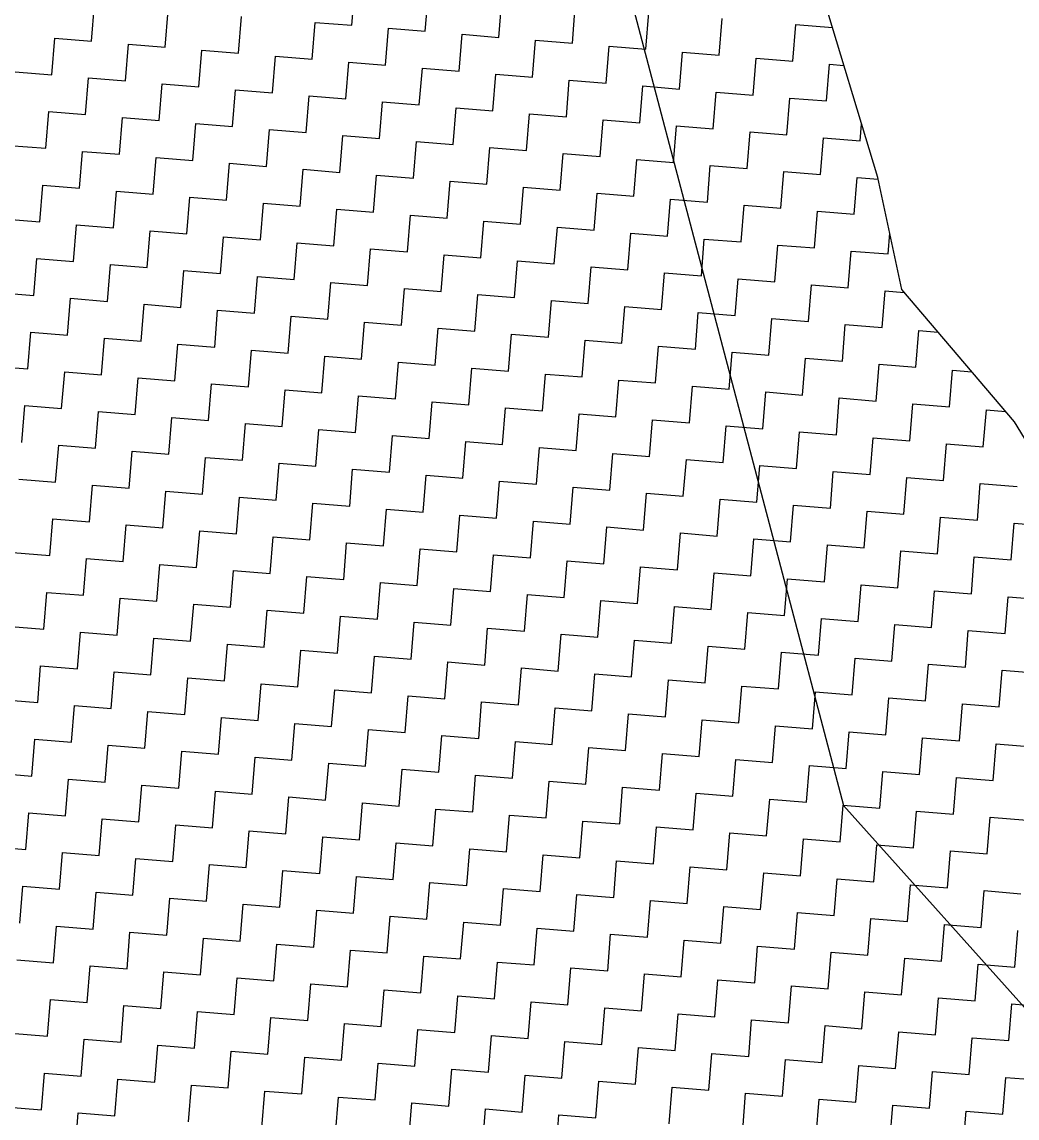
# Model space of a CAD drawing. Header units: metres. Extents: x 286589 to 288713, y 2001360 to 2004418.
# Drawn here: x 288316.3 to 288457.6, y 2003262.2 to 2003417.9 of the extents above; entities that cross this region are included whole.
import ezdxf

# ---------------------------------------------------------------- set-up
doc = ezdxf.new("R2010")
doc.units = ezdxf.units.M
doc.header["$MEASUREMENT"] = 0
doc.layers.add('POLY_HATCH', color=12, linetype='Continuous')
doc.layers.add('POLY_PARCEL', color=6, linetype='Continuous')

msp = doc.modelspace()

# ---------------------------------------------------------------- linework, layer by layer
at = {"layer": 'POLY_HATCH', "linetype": 'Continuous'}
for p, q in [((288363.18, 2003417.4), (288363.6, 2003422.61)), ((288373.61, 2003416.55), (288374.04, 2003421.76)), ((288384.05, 2003415.69), (288384.48, 2003420.91)), ((288326.23, 2003415.16), (288326.65, 2003420.37)), ((288336.66, 2003414.3), (288337.09, 2003419.52)), ((288394.49, 2003414.84), (288394.91, 2003420.06)), ((288404.92, 2003413.99), (288405.35, 2003419.21)), ((288347.1, 2003413.45), (288347.52, 2003418.67)), ((288357.53, 2003412.6), (288357.96, 2003417.82)), ((288357.96, 2003417.82), (288363.18, 2003417.4)), ((288415.36, 2003413.14), (288415.78, 2003418.36)), ((288425.79, 2003412.29), (288426.22, 2003417.51)), ((288426.22, 2003417.51), (288431.42, 2003417.09)), ((288367.97, 2003411.75), (288368.4, 2003416.97)), ((288368.4, 2003416.97), (288373.61, 2003416.55)), ((288378.41, 2003410.9), (288378.83, 2003416.12)), ((288378.83, 2003416.12), (288384.05, 2003415.69)), ((288320.58, 2003410.36), (288321.01, 2003415.58)), ((288321.01, 2003415.58), (288326.23, 2003415.16)), ((288331.02, 2003409.51), (288331.44, 2003414.73)), ((288331.44, 2003414.73), (288336.66, 2003414.3)), ((288388.84, 2003410.05), (288389.27, 2003415.27)), ((288389.27, 2003415.27), (288394.49, 2003414.84)), ((288399.28, 2003409.2), (288399.7, 2003414.42)), ((288399.7, 2003414.42), (288404.92, 2003413.99)), ((288341.45, 2003408.66), (288341.88, 2003413.88)), ((288341.88, 2003413.88), (288347.1, 2003413.45)), ((288351.89, 2003407.81), (288352.32, 2003413.03)), ((288352.32, 2003413.03), (288357.53, 2003412.6)), ((288409.71, 2003408.35), (288410.14, 2003413.57)), ((288410.14, 2003413.57), (288415.36, 2003413.14)), ((288362.33, 2003406.96), (288362.75, 2003412.18)), ((288362.75, 2003412.18), (288367.97, 2003411.75)), ((288372.76, 2003406.11), (288373.19, 2003411.33)), ((288373.19, 2003411.33), (288378.41, 2003410.9)), ((288420.15, 2003407.5), (288420.58, 2003412.72)), ((288420.58, 2003412.72), (288425.79, 2003412.29)), ((288430.59, 2003406.65), (288431.01, 2003411.87)), ((288431.01, 2003411.87), (288433.05, 2003411.7)), ((288315.36, 2003410.79), (288320.58, 2003410.36)), ((288325.37, 2003404.72), (288325.8, 2003409.94)), ((288325.8, 2003409.94), (288331.02, 2003409.51)), ((288383.2, 2003405.26), (288383.62, 2003410.48)), ((288383.62, 2003410.48), (288388.84, 2003410.05)), ((288335.81, 2003403.87), (288336.24, 2003409.09)), ((288336.24, 2003409.09), (288341.45, 2003408.66)), ((288346.25, 2003403.02), (288346.67, 2003408.24)), ((288346.67, 2003408.24), (288351.89, 2003407.81)), ((288393.64, 2003404.41), (288394.06, 2003409.63)), ((288394.06, 2003409.63), (288399.28, 2003409.2)), ((288404.07, 2003403.56), (288404.5, 2003408.78)), ((288404.5, 2003408.78), (288409.71, 2003408.35)), ((288356.68, 2003402.17), (288357.11, 2003407.39)), ((288357.11, 2003407.39), (288362.33, 2003406.96)), ((288414.51, 2003402.71), (288414.93, 2003407.92)), ((288414.93, 2003407.92), (288420.15, 2003407.5)), ((288424.94, 2003401.86), (288425.37, 2003407.07)), ((288425.37, 2003407.07), (288430.59, 2003406.65)), ((288319.73, 2003399.93), (288320.16, 2003405.14)), ((288320.16, 2003405.14), (288325.37, 2003404.72)), ((288367.12, 2003401.32), (288367.54, 2003406.53)), ((288367.54, 2003406.53), (288372.76, 2003406.11)), ((288377.56, 2003400.47), (288377.98, 2003405.68)), ((288377.98, 2003405.68), (288383.2, 2003405.26)), ((288330.17, 2003399.08), (288330.59, 2003404.29)), ((288330.59, 2003404.29), (288335.81, 2003403.87)), ((288340.6, 2003398.22), (288341.03, 2003403.44)), ((288341.03, 2003403.44), (288346.25, 2003403.02)), ((288387.99, 2003399.62), (288388.42, 2003404.83)), ((288388.42, 2003404.83), (288393.64, 2003404.41)), ((288398.43, 2003398.76), (288398.85, 2003403.98)), ((288398.85, 2003403.98), (288404.07, 2003403.56)), ((288351.04, 2003397.37), (288351.47, 2003402.59)), ((288351.47, 2003402.59), (288356.68, 2003402.17)), ((288408.86, 2003397.91), (288409.29, 2003403.13)), ((288409.29, 2003403.13), (288414.51, 2003402.71)), ((288419.3, 2003397.06), (288419.73, 2003402.28)), ((288419.73, 2003402.28), (288424.94, 2003401.86)), ((288435.38, 2003401.01), (288435.57, 2003403.34)), ((288314.51, 2003400.35), (288319.73, 2003399.93)), ((288361.48, 2003396.52), (288361.9, 2003401.74)), ((288361.9, 2003401.74), (288367.12, 2003401.32)), ((288371.91, 2003395.67), (288372.34, 2003400.89)), ((288372.34, 2003400.89), (288377.56, 2003400.47)), ((288429.74, 2003396.21), (288430.16, 2003401.43)), ((288430.16, 2003401.43), (288435.38, 2003401.01)), ((288324.52, 2003394.28), (288324.95, 2003399.5)), ((288324.95, 2003399.5), (288330.17, 2003399.08)), ((288382.35, 2003394.82), (288382.77, 2003400.04)), ((288382.77, 2003400.04), (288387.99, 2003399.62)), ((288392.78, 2003393.97), (288393.21, 2003399.19)), ((288393.21, 2003399.19), (288398.43, 2003398.76)), ((288334.96, 2003393.43), (288335.39, 2003398.65)), ((288335.39, 2003398.65), (288340.6, 2003398.22)), ((288345.4, 2003392.58), (288345.82, 2003397.8)), ((288345.82, 2003397.8), (288351.04, 2003397.37)), ((288403.22, 2003393.12), (288403.65, 2003398.34)), ((288403.65, 2003398.34), (288408.86, 2003397.91)), ((288413.66, 2003392.27), (288414.08, 2003397.49)), ((288414.08, 2003397.49), (288419.3, 2003397.06)), ((288355.83, 2003391.73), (288356.26, 2003396.95)), ((288356.26, 2003396.95), (288361.48, 2003396.52)), ((288366.27, 2003390.88), (288366.69, 2003396.1)), ((288366.69, 2003396.1), (288371.91, 2003395.67)), ((288424.09, 2003391.42), (288424.52, 2003396.64)), ((288424.52, 2003396.64), (288429.74, 2003396.21)), ((288434.53, 2003390.57), (288434.95, 2003395.79)), ((288434.95, 2003395.79), (288437.9, 2003395.55)), ((288318.88, 2003389.49), (288319.31, 2003394.71)), ((288319.31, 2003394.71), (288324.52, 2003394.28)), ((288376.71, 2003390.03), (288377.13, 2003395.25)), ((288377.13, 2003395.25), (288382.35, 2003394.82)), ((288387.14, 2003389.18), (288387.57, 2003394.4)), ((288387.57, 2003394.4), (288392.78, 2003393.97)), ((288329.32, 2003388.64), (288329.74, 2003393.86)), ((288329.74, 2003393.86), (288334.96, 2003393.43)), ((288339.75, 2003387.79), (288340.18, 2003393.01)), ((288340.18, 2003393.01), (288345.4, 2003392.58)), ((288397.58, 2003388.33), (288398, 2003393.55)), ((288398, 2003393.55), (288403.22, 2003393.12)), ((288408.01, 2003387.48), (288408.44, 2003392.7)), ((288408.44, 2003392.7), (288413.66, 2003392.27)), ((288350.19, 2003386.94), (288350.61, 2003392.16)), ((288350.61, 2003392.16), (288355.83, 2003391.73)), ((288360.63, 2003386.09), (288361.05, 2003391.31)), ((288361.05, 2003391.31), (288366.27, 2003390.88)), ((288418.45, 2003386.63), (288418.88, 2003391.84)), ((288418.88, 2003391.84), (288424.09, 2003391.42)), ((288428.89, 2003385.78), (288429.31, 2003390.99)), ((288429.31, 2003390.99), (288434.53, 2003390.57)), ((288313.66, 2003389.92), (288318.88, 2003389.49)), ((288371.06, 2003385.24), (288371.49, 2003390.45)), ((288371.49, 2003390.45), (288376.71, 2003390.03)), ((288381.5, 2003384.39), (288381.92, 2003389.6)), ((288381.92, 2003389.6), (288387.14, 2003389.18)), ((288323.67, 2003383.85), (288324.1, 2003389.06)), ((288324.1, 2003389.06), (288329.32, 2003388.64)), ((288334.11, 2003383), (288334.53, 2003388.21)), ((288334.53, 2003388.21), (288339.75, 2003387.79)), ((288391.93, 2003383.54), (288392.36, 2003388.75)), ((288392.36, 2003388.75), (288397.58, 2003388.33)), ((288402.37, 2003382.68), (288402.8, 2003387.9)), ((288402.8, 2003387.9), (288408.01, 2003387.48)), ((288439.32, 2003384.93), (288439.56, 2003387.88)), ((288344.55, 2003382.15), (288344.97, 2003387.36)), ((288344.97, 2003387.36), (288350.19, 2003386.94)), ((288354.98, 2003381.29), (288355.41, 2003386.51)), ((288355.41, 2003386.51), (288360.63, 2003386.09)), ((288412.81, 2003381.83), (288413.23, 2003387.05)), ((288413.23, 2003387.05), (288418.45, 2003386.63)), ((288365.42, 2003380.44), (288365.84, 2003385.66)), ((288365.84, 2003385.66), (288371.06, 2003385.24)), ((288375.85, 2003379.59), (288376.28, 2003384.81)), ((288376.28, 2003384.81), (288381.5, 2003384.39)), ((288423.24, 2003380.98), (288423.67, 2003386.2)), ((288423.67, 2003386.2), (288428.89, 2003385.78)), ((288433.68, 2003380.13), (288434.1, 2003385.35)), ((288434.1, 2003385.35), (288439.32, 2003384.93)), ((288318.03, 2003379.05), (288318.46, 2003384.27)), ((288318.46, 2003384.27), (288323.67, 2003383.85)), ((288328.47, 2003378.2), (288328.89, 2003383.42)), ((288328.89, 2003383.42), (288334.11, 2003383)), ((288386.29, 2003378.74), (288386.72, 2003383.96)), ((288386.72, 2003383.96), (288391.93, 2003383.54)), ((288338.9, 2003377.35), (288339.33, 2003382.57)), ((288339.33, 2003382.57), (288344.55, 2003382.15)), ((288349.34, 2003376.5), (288349.76, 2003381.72)), ((288349.76, 2003381.72), (288354.98, 2003381.29)), ((288396.73, 2003377.89), (288397.15, 2003383.11)), ((288397.15, 2003383.11), (288402.37, 2003382.68)), ((288407.16, 2003377.04), (288407.59, 2003382.26)), ((288407.59, 2003382.26), (288412.81, 2003381.83)), ((288359.77, 2003375.65), (288360.2, 2003380.87)), ((288360.2, 2003380.87), (288365.42, 2003380.44)), ((288417.6, 2003376.19), (288418.02, 2003381.41)), ((288418.02, 2003381.41), (288423.24, 2003380.98)), ((288428.04, 2003375.34), (288428.46, 2003380.56)), ((288428.46, 2003380.56), (288433.68, 2003380.13)), ((288312.81, 2003379.48), (288318.03, 2003379.05)), ((288322.82, 2003373.41), (288323.25, 2003378.63)), ((288323.25, 2003378.63), (288328.47, 2003378.2)), ((288370.21, 2003374.8), (288370.64, 2003380.02)), ((288370.64, 2003380.02), (288375.85, 2003379.59)), ((288380.65, 2003373.95), (288381.07, 2003379.17)), ((288381.07, 2003379.17), (288386.29, 2003378.74)), ((288438.47, 2003374.49), (288438.9, 2003379.71)), ((288438.9, 2003379.71), (288441.63, 2003379.48)), ((288333.26, 2003372.56), (288333.68, 2003377.78)), ((288333.68, 2003377.78), (288338.9, 2003377.35)), ((288391.08, 2003373.1), (288391.51, 2003378.32)), ((288391.51, 2003378.32), (288396.73, 2003377.89)), ((288401.52, 2003372.25), (288401.94, 2003377.47)), ((288401.94, 2003377.47), (288407.16, 2003377.04)), ((288343.7, 2003371.71), (288344.12, 2003376.93)), ((288344.12, 2003376.93), (288349.34, 2003376.5)), ((288354.13, 2003370.86), (288354.56, 2003376.08)), ((288354.56, 2003376.08), (288359.77, 2003375.65)), ((288411.96, 2003371.4), (288412.38, 2003376.62)), ((288412.38, 2003376.62), (288417.6, 2003376.19)), ((288422.39, 2003370.55), (288422.82, 2003375.77)), ((288422.82, 2003375.77), (288428.04, 2003375.34)), ((288364.57, 2003370.01), (288364.99, 2003375.23)), ((288364.99, 2003375.23), (288370.21, 2003374.8)), ((288375, 2003369.16), (288375.43, 2003374.38)), ((288375.43, 2003374.38), (288380.65, 2003373.95)), ((288432.83, 2003369.7), (288433.25, 2003374.91)), ((288433.25, 2003374.91), (288438.47, 2003374.49)), ((288443.26, 2003368.85), (288443.69, 2003374.06)), ((288443.69, 2003374.06), (288446.43, 2003373.84)), ((288317.18, 2003368.62), (288317.6, 2003373.84)), ((288317.6, 2003373.84), (288322.82, 2003373.41)), ((288327.62, 2003367.77), (288328.04, 2003372.99)), ((288328.04, 2003372.99), (288333.26, 2003372.56)), ((288385.44, 2003368.31), (288385.87, 2003373.52)), ((288385.87, 2003373.52), (288391.08, 2003373.1)), ((288395.88, 2003367.46), (288396.3, 2003372.67)), ((288396.3, 2003372.67), (288401.52, 2003372.25)), ((288338.05, 2003366.92), (288338.48, 2003372.13)), ((288338.48, 2003372.13), (288343.7, 2003371.71)), ((288348.49, 2003366.07), (288348.91, 2003371.28)), ((288348.91, 2003371.28), (288354.13, 2003370.86)), ((288406.31, 2003366.61), (288406.74, 2003371.82)), ((288406.74, 2003371.82), (288411.96, 2003371.4)), ((288416.75, 2003365.75), (288417.17, 2003370.97)), ((288417.17, 2003370.97), (288422.39, 2003370.55)), ((288358.92, 2003365.22), (288359.35, 2003370.43)), ((288359.35, 2003370.43), (288364.57, 2003370.01)), ((288369.36, 2003364.36), (288369.79, 2003369.58)), ((288369.79, 2003369.58), (288375, 2003369.16)), ((288427.18, 2003364.9), (288427.61, 2003370.12)), ((288427.61, 2003370.12), (288432.83, 2003369.7)), ((288437.62, 2003364.05), (288438.05, 2003369.27)), ((288438.05, 2003369.27), (288443.26, 2003368.85)), ((288311.96, 2003369.04), (288317.18, 2003368.62)), ((288321.97, 2003362.97), (288322.4, 2003368.19)), ((288322.4, 2003368.19), (288327.62, 2003367.77)), ((288379.8, 2003363.51), (288380.22, 2003368.73)), ((288380.22, 2003368.73), (288385.44, 2003368.31)), ((288390.23, 2003362.66), (288390.66, 2003367.88)), ((288390.66, 2003367.88), (288395.88, 2003367.46)), ((288448.06, 2003363.2), (288448.48, 2003368.42)), ((288448.48, 2003368.42), (288451.23, 2003368.2)), ((288332.41, 2003362.12), (288332.83, 2003367.34)), ((288332.83, 2003367.34), (288338.05, 2003366.92)), ((288342.84, 2003361.27), (288343.27, 2003366.49)), ((288343.27, 2003366.49), (288348.49, 2003366.07)), ((288400.67, 2003361.81), (288401.09, 2003367.03)), ((288401.09, 2003367.03), (288406.31, 2003366.61)), ((288411.11, 2003360.96), (288411.53, 2003366.18)), ((288411.53, 2003366.18), (288416.75, 2003365.75)), ((288353.28, 2003360.42), (288353.71, 2003365.64)), ((288353.71, 2003365.64), (288358.92, 2003365.22)), ((288363.72, 2003359.57), (288364.14, 2003364.79)), ((288364.14, 2003364.79), (288369.36, 2003364.36)), ((288421.54, 2003360.11), (288421.97, 2003365.33)), ((288421.97, 2003365.33), (288427.18, 2003364.9)), ((288316.33, 2003358.18), (288316.75, 2003363.4)), ((288316.75, 2003363.4), (288321.97, 2003362.97)), ((288374.15, 2003358.72), (288374.58, 2003363.94)), ((288374.58, 2003363.94), (288379.8, 2003363.51)), ((288384.59, 2003357.87), (288385.01, 2003363.09)), ((288385.01, 2003363.09), (288390.23, 2003362.66)), ((288431.98, 2003359.26), (288432.4, 2003364.48)), ((288432.4, 2003364.48), (288437.62, 2003364.05)), ((288442.41, 2003358.41), (288442.84, 2003363.63)), ((288442.84, 2003363.63), (288448.06, 2003363.2)), ((288326.76, 2003357.33), (288327.19, 2003362.55)), ((288327.19, 2003362.55), (288332.41, 2003362.12)), ((288337.2, 2003356.48), (288337.63, 2003361.7)), ((288337.63, 2003361.7), (288342.84, 2003361.27)), ((288395.03, 2003357.02), (288395.45, 2003362.24)), ((288395.45, 2003362.24), (288400.67, 2003361.81)), ((288452.85, 2003357.56), (288453.28, 2003362.78)), ((288453.28, 2003362.78), (288456.02, 2003362.55)), ((288347.64, 2003355.63), (288348.06, 2003360.85)), ((288348.06, 2003360.85), (288353.28, 2003360.42)), ((288358.07, 2003354.78), (288358.5, 2003360)), ((288358.5, 2003360), (288363.72, 2003359.57)), ((288405.46, 2003356.17), (288405.89, 2003361.39)), ((288405.89, 2003361.39), (288411.11, 2003360.96)), ((288415.9, 2003355.32), (288416.32, 2003360.54)), ((288416.32, 2003360.54), (288421.54, 2003360.11)), ((288368.51, 2003353.93), (288368.93, 2003359.15)), ((288368.93, 2003359.15), (288374.15, 2003358.72)), ((288426.33, 2003354.47), (288426.76, 2003359.69)), ((288426.76, 2003359.69), (288431.98, 2003359.26)), ((288436.77, 2003353.62), (288437.2, 2003358.84)), ((288437.2, 2003358.84), (288442.41, 2003358.41)), ((288321.12, 2003352.54), (288321.55, 2003357.76)), ((288321.55, 2003357.76), (288326.76, 2003357.33)), ((288331.56, 2003351.69), (288331.98, 2003356.91)), ((288331.98, 2003356.91), (288337.2, 2003356.48)), ((288378.95, 2003353.08), (288379.37, 2003358.3)), ((288379.37, 2003358.3), (288384.59, 2003357.87)), ((288389.38, 2003352.23), (288389.81, 2003357.44)), ((288389.81, 2003357.44), (288395.03, 2003357.02)), ((288447.21, 2003352.77), (288447.63, 2003357.98)), ((288447.63, 2003357.98), (288452.85, 2003357.56)), ((288341.99, 2003350.84), (288342.42, 2003356.05)), ((288342.42, 2003356.05), (288347.64, 2003355.63)), ((288352.43, 2003349.99), (288352.86, 2003355.2)), ((288352.86, 2003355.2), (288358.07, 2003354.78)), ((288399.82, 2003351.38), (288400.24, 2003356.59)), ((288400.24, 2003356.59), (288405.46, 2003356.17)), ((288410.25, 2003350.53), (288410.68, 2003355.74)), ((288410.68, 2003355.74), (288415.9, 2003355.32)), ((288362.87, 2003349.14), (288363.29, 2003354.35)), ((288363.29, 2003354.35), (288368.51, 2003353.93)), ((288420.69, 2003349.67), (288421.12, 2003354.89)), ((288421.12, 2003354.89), (288426.33, 2003354.47)), ((288431.13, 2003348.82), (288431.55, 2003354.04)), ((288431.55, 2003354.04), (288436.77, 2003353.62)), ((288315.9, 2003352.96), (288321.12, 2003352.54)), ((288325.91, 2003346.89), (288326.34, 2003352.11)), ((288326.34, 2003352.11), (288331.56, 2003351.69)), ((288373.3, 2003348.28), (288373.73, 2003353.5)), ((288373.73, 2003353.5), (288378.95, 2003353.08)), ((288383.74, 2003347.43), (288384.16, 2003352.65)), ((288384.16, 2003352.65), (288389.38, 2003352.23)), ((288441.56, 2003347.97), (288441.99, 2003353.19)), ((288441.99, 2003353.19), (288447.21, 2003352.77)), ((288452, 2003347.12), (288452.42, 2003352.34)), ((288452.42, 2003352.34), (288457.64, 2003351.92)), ((288336.35, 2003346.04), (288336.78, 2003351.26)), ((288336.78, 2003351.26), (288341.99, 2003350.84)), ((288394.17, 2003346.58), (288394.6, 2003351.8)), ((288394.6, 2003351.8), (288399.82, 2003351.38)), ((288404.61, 2003345.73), (288405.04, 2003350.95)), ((288405.04, 2003350.95), (288410.25, 2003350.53)), ((288346.79, 2003345.19), (288347.21, 2003350.41)), ((288347.21, 2003350.41), (288352.43, 2003349.99)), ((288357.22, 2003344.34), (288357.65, 2003349.56)), ((288357.65, 2003349.56), (288362.87, 2003349.14)), ((288415.05, 2003344.88), (288415.47, 2003350.1)), ((288415.47, 2003350.1), (288420.69, 2003349.67)), ((288425.48, 2003344.03), (288425.91, 2003349.25)), ((288425.91, 2003349.25), (288431.13, 2003348.82)), ((288367.66, 2003343.49), (288368.08, 2003348.71)), ((288368.08, 2003348.71), (288373.3, 2003348.28)), ((288378.1, 2003342.64), (288378.52, 2003347.86)), ((288378.52, 2003347.86), (288383.74, 2003347.43)), ((288435.92, 2003343.18), (288436.34, 2003348.4)), ((288436.34, 2003348.4), (288441.56, 2003347.97)), ((288446.36, 2003342.33), (288446.78, 2003347.55)), ((288446.78, 2003347.55), (288452, 2003347.12)), ((288320.27, 2003342.1), (288320.7, 2003347.32)), ((288320.7, 2003347.32), (288325.91, 2003346.89)), ((288330.71, 2003341.25), (288331.13, 2003346.47)), ((288331.13, 2003346.47), (288336.35, 2003346.04)), ((288388.53, 2003341.79), (288388.96, 2003347.01)), ((288388.96, 2003347.01), (288394.17, 2003346.58)), ((288398.97, 2003340.94), (288399.39, 2003346.16)), ((288399.39, 2003346.16), (288404.61, 2003345.73)), ((288456.79, 2003341.48), (288457.22, 2003346.7)), ((288457.22, 2003346.7), (288462.44, 2003346.27)), ((288341.14, 2003340.4), (288341.57, 2003345.62)), ((288341.57, 2003345.62), (288346.79, 2003345.19)), ((288351.58, 2003339.55), (288352, 2003344.77)), ((288352, 2003344.77), (288357.22, 2003344.34)), ((288409.4, 2003340.09), (288409.83, 2003345.31)), ((288409.83, 2003345.31), (288415.05, 2003344.88)), ((288419.84, 2003339.24), (288420.27, 2003344.46)), ((288420.27, 2003344.46), (288425.48, 2003344.03)), ((288362.02, 2003338.7), (288362.44, 2003343.92)), ((288362.44, 2003343.92), (288367.66, 2003343.49)), ((288372.45, 2003337.85), (288372.88, 2003343.07)), ((288372.88, 2003343.07), (288378.1, 2003342.64)), ((288430.28, 2003338.39), (288430.7, 2003343.61)), ((288430.7, 2003343.61), (288435.92, 2003343.18)), ((288440.71, 2003337.54), (288441.14, 2003342.76)), ((288441.14, 2003342.76), (288446.36, 2003342.33)), ((288315.05, 2003342.53), (288320.27, 2003342.1)), ((288325.06, 2003336.46), (288325.49, 2003341.68)), ((288325.49, 2003341.68), (288330.71, 2003341.25)), ((288382.89, 2003337), (288383.31, 2003342.22)), ((288383.31, 2003342.22), (288388.53, 2003341.79)), ((288393.32, 2003336.15), (288393.75, 2003341.37)), ((288393.75, 2003341.37), (288398.97, 2003340.94)), ((288451.15, 2003336.69), (288451.57, 2003341.9)), ((288451.57, 2003341.9), (288456.79, 2003341.48)), ((288335.5, 2003335.61), (288335.93, 2003340.83)), ((288335.93, 2003340.83), (288341.14, 2003340.4)), ((288345.94, 2003334.76), (288346.36, 2003339.98)), ((288346.36, 2003339.98), (288351.58, 2003339.55)), ((288403.76, 2003335.3), (288404.19, 2003340.51)), ((288404.19, 2003340.51), (288409.4, 2003340.09)), ((288414.2, 2003334.45), (288414.62, 2003339.66)), ((288414.62, 2003339.66), (288419.84, 2003339.24)), ((288356.37, 2003333.91), (288356.8, 2003339.12)), ((288356.8, 2003339.12), (288362.02, 2003338.7)), ((288366.81, 2003333.06), (288367.23, 2003338.27)), ((288367.23, 2003338.27), (288372.45, 2003337.85)), ((288424.63, 2003333.6), (288425.06, 2003338.81)), ((288425.06, 2003338.81), (288430.28, 2003338.39)), ((288319.42, 2003331.67), (288319.85, 2003336.88)), ((288319.85, 2003336.88), (288325.06, 2003336.46)), ((288377.24, 2003332.21), (288377.67, 2003337.42)), ((288377.67, 2003337.42), (288382.89, 2003337)), ((288387.68, 2003331.35), (288388.11, 2003336.57)), ((288388.11, 2003336.57), (288393.32, 2003336.15)), ((288435.07, 2003332.74), (288435.49, 2003337.96)), ((288435.49, 2003337.96), (288440.71, 2003337.54)), ((288445.5, 2003331.89), (288445.93, 2003337.11)), ((288445.93, 2003337.11), (288451.15, 2003336.69)), ((288329.86, 2003330.82), (288330.28, 2003336.03)), ((288330.28, 2003336.03), (288335.5, 2003335.61)), ((288340.29, 2003329.96), (288340.72, 2003335.18)), ((288340.72, 2003335.18), (288345.94, 2003334.76)), ((288398.12, 2003330.5), (288398.54, 2003335.72)), ((288398.54, 2003335.72), (288403.76, 2003335.3)), ((288455.94, 2003331.04), (288456.37, 2003336.26)), ((288456.37, 2003336.26), (288461.58, 2003335.84)), ((288350.73, 2003329.11), (288351.15, 2003334.33)), ((288351.15, 2003334.33), (288356.37, 2003333.91)), ((288361.16, 2003328.26), (288361.59, 2003333.48)), ((288361.59, 2003333.48), (288366.81, 2003333.06)), ((288408.55, 2003329.65), (288408.98, 2003334.87)), ((288408.98, 2003334.87), (288414.2, 2003334.45)), ((288418.99, 2003328.8), (288419.41, 2003334.02)), ((288419.41, 2003334.02), (288424.63, 2003333.6)), ((288314.2, 2003332.09), (288319.42, 2003331.67)), ((288371.6, 2003327.41), (288372.03, 2003332.63)), ((288372.03, 2003332.63), (288377.24, 2003332.21)), ((288429.43, 2003327.95), (288429.85, 2003333.17)), ((288429.85, 2003333.17), (288435.07, 2003332.74)), ((288439.86, 2003327.1), (288440.29, 2003332.32)), ((288440.29, 2003332.32), (288445.5, 2003331.89)), ((288324.21, 2003326.02), (288324.64, 2003331.24)), ((288324.64, 2003331.24), (288329.86, 2003330.82)), ((288334.65, 2003325.17), (288335.07, 2003330.39)), ((288335.07, 2003330.39), (288340.29, 2003329.96)), ((288382.04, 2003326.56), (288382.46, 2003331.78)), ((288382.46, 2003331.78), (288387.68, 2003331.35)), ((288392.47, 2003325.71), (288392.9, 2003330.93)), ((288392.9, 2003330.93), (288398.12, 2003330.5)), ((288450.3, 2003326.25), (288450.72, 2003331.47)), ((288450.72, 2003331.47), (288455.94, 2003331.04)), ((288345.09, 2003324.32), (288345.51, 2003329.54)), ((288345.51, 2003329.54), (288350.73, 2003329.11)), ((288402.91, 2003324.86), (288403.33, 2003330.08)), ((288403.33, 2003330.08), (288408.55, 2003329.65)), ((288413.35, 2003324.01), (288413.77, 2003329.23)), ((288413.77, 2003329.23), (288418.99, 2003328.8)), ((288355.52, 2003323.47), (288355.95, 2003328.69)), ((288355.95, 2003328.69), (288361.16, 2003328.26)), ((288365.96, 2003322.62), (288366.38, 2003327.84)), ((288366.38, 2003327.84), (288371.6, 2003327.41)), ((288423.78, 2003323.16), (288424.21, 2003328.38)), ((288424.21, 2003328.38), (288429.43, 2003327.95)), ((288434.22, 2003322.31), (288434.64, 2003327.53)), ((288434.64, 2003327.53), (288439.86, 2003327.1)), ((288318.57, 2003321.23), (288318.99, 2003326.45)), ((288318.99, 2003326.45), (288324.21, 2003326.02)), ((288376.39, 2003321.77), (288376.82, 2003326.99)), ((288376.82, 2003326.99), (288382.04, 2003326.56)), ((288386.83, 2003320.92), (288387.26, 2003326.14)), ((288387.26, 2003326.14), (288392.47, 2003325.71)), ((288444.65, 2003321.46), (288445.08, 2003326.68)), ((288445.08, 2003326.68), (288450.3, 2003326.25)), ((288455.09, 2003320.61), (288455.52, 2003325.83)), ((288455.52, 2003325.83), (288460.73, 2003325.4)), ((288329.01, 2003320.38), (288329.43, 2003325.6)), ((288329.43, 2003325.6), (288334.65, 2003325.17)), ((288339.44, 2003319.53), (288339.87, 2003324.75)), ((288339.87, 2003324.75), (288345.09, 2003324.32)), ((288397.27, 2003320.07), (288397.69, 2003325.29)), ((288397.69, 2003325.29), (288402.91, 2003324.86)), ((288407.7, 2003319.22), (288408.13, 2003324.44)), ((288408.13, 2003324.44), (288413.35, 2003324.01)), ((288349.88, 2003318.68), (288350.3, 2003323.9)), ((288350.3, 2003323.9), (288355.52, 2003323.47)), ((288360.31, 2003317.83), (288360.74, 2003323.05)), ((288360.74, 2003323.05), (288365.96, 2003322.62)), ((288418.14, 2003318.37), (288418.56, 2003323.58)), ((288418.56, 2003323.58), (288423.78, 2003323.16)), ((288428.57, 2003317.52), (288429, 2003322.73)), ((288429, 2003322.73), (288434.22, 2003322.31)), ((288313.35, 2003321.65), (288318.57, 2003321.23)), ((288370.75, 2003316.98), (288371.18, 2003322.19)), ((288371.18, 2003322.19), (288376.39, 2003321.77)), ((288381.19, 2003316.13), (288381.61, 2003321.34)), ((288381.61, 2003321.34), (288386.83, 2003320.92)), ((288439.01, 2003316.66), (288439.44, 2003321.88)), ((288439.44, 2003321.88), (288444.65, 2003321.46)), ((288449.45, 2003315.81), (288449.87, 2003321.03)), ((288449.87, 2003321.03), (288455.09, 2003320.61)), ((288323.36, 2003315.59), (288323.79, 2003320.8)), ((288323.79, 2003320.8), (288329.01, 2003320.38)), ((288333.8, 2003314.74), (288334.22, 2003319.95)), ((288334.22, 2003319.95), (288339.44, 2003319.53)), ((288391.62, 2003315.27), (288392.05, 2003320.49)), ((288392.05, 2003320.49), (288397.27, 2003320.07)), ((288402.06, 2003314.42), (288402.48, 2003319.64)), ((288402.48, 2003319.64), (288407.7, 2003319.22)), ((288344.23, 2003313.88), (288344.66, 2003319.1)), ((288344.66, 2003319.1), (288349.88, 2003318.68)), ((288354.67, 2003313.03), (288355.1, 2003318.25)), ((288355.1, 2003318.25), (288360.31, 2003317.83)), ((288412.5, 2003313.57), (288412.92, 2003318.79)), ((288412.92, 2003318.79), (288418.14, 2003318.37)), ((288422.93, 2003312.72), (288423.36, 2003317.94)), ((288423.36, 2003317.94), (288428.57, 2003317.52)), ((288365.11, 2003312.18), (288365.53, 2003317.4)), ((288365.53, 2003317.4), (288370.75, 2003316.98)), ((288375.54, 2003311.33), (288375.97, 2003316.55)), ((288375.97, 2003316.55), (288381.19, 2003316.13)), ((288433.37, 2003311.87), (288433.79, 2003317.09)), ((288433.79, 2003317.09), (288439.01, 2003316.66)), ((288317.72, 2003310.79), (288318.14, 2003316.01)), ((288318.14, 2003316.01), (288323.36, 2003315.59)), ((288328.15, 2003309.94), (288328.58, 2003315.16)), ((288328.58, 2003315.16), (288333.8, 2003314.74)), ((288385.98, 2003310.48), (288386.4, 2003315.7)), ((288386.4, 2003315.7), (288391.62, 2003315.27)), ((288396.42, 2003309.63), (288396.84, 2003314.85)), ((288396.84, 2003314.85), (288402.06, 2003314.42)), ((288443.8, 2003311.02), (288444.23, 2003316.24)), ((288444.23, 2003316.24), (288449.45, 2003315.81)), ((288454.24, 2003310.17), (288454.67, 2003315.39)), ((288454.67, 2003315.39), (288459.88, 2003314.96)), ((288338.59, 2003309.09), (288339.02, 2003314.31)), ((288339.02, 2003314.31), (288344.23, 2003313.88)), ((288349.03, 2003308.24), (288349.45, 2003313.46)), ((288349.45, 2003313.46), (288354.67, 2003313.03)), ((288406.85, 2003308.78), (288407.28, 2003314)), ((288407.28, 2003314), (288412.5, 2003313.57)), ((288359.46, 2003307.39), (288359.89, 2003312.61)), ((288359.89, 2003312.61), (288365.11, 2003312.18)), ((288369.9, 2003306.54), (288370.33, 2003311.76)), ((288370.33, 2003311.76), (288375.54, 2003311.33)), ((288417.29, 2003307.93), (288417.71, 2003313.15)), ((288417.71, 2003313.15), (288422.93, 2003312.72)), ((288427.72, 2003307.08), (288428.15, 2003312.3)), ((288428.15, 2003312.3), (288433.37, 2003311.87)), ((288312.5, 2003311.22), (288317.72, 2003310.79)), ((288322.51, 2003305.15), (288322.94, 2003310.37)), ((288322.94, 2003310.37), (288328.15, 2003309.94)), ((288380.34, 2003305.69), (288380.76, 2003310.91)), ((288380.76, 2003310.91), (288385.98, 2003310.48)), ((288390.77, 2003304.84), (288391.2, 2003310.06)), ((288391.2, 2003310.06), (288396.42, 2003309.63)), ((288438.16, 2003306.23), (288438.59, 2003311.45)), ((288438.59, 2003311.45), (288443.8, 2003311.02)), ((288448.6, 2003305.38), (288449.02, 2003310.6)), ((288449.02, 2003310.6), (288454.24, 2003310.17)), ((288332.95, 2003304.3), (288333.37, 2003309.52)), ((288333.37, 2003309.52), (288338.59, 2003309.09)), ((288343.38, 2003303.45), (288343.81, 2003308.67)), ((288343.81, 2003308.67), (288349.03, 2003308.24)), ((288401.21, 2003303.99), (288401.63, 2003309.21)), ((288401.63, 2003309.21), (288406.85, 2003308.78)), ((288353.82, 2003302.6), (288354.25, 2003307.82)), ((288354.25, 2003307.82), (288359.46, 2003307.39)), ((288364.26, 2003301.75), (288364.68, 2003306.97)), ((288364.68, 2003306.97), (288369.9, 2003306.54)), ((288411.64, 2003303.14), (288412.07, 2003308.36)), ((288412.07, 2003308.36), (288417.29, 2003307.93)), ((288422.08, 2003302.29), (288422.51, 2003307.5)), ((288422.51, 2003307.5), (288427.72, 2003307.08)), ((288316.87, 2003300.36), (288317.29, 2003305.58)), ((288317.29, 2003305.58), (288322.51, 2003305.15)), ((288374.69, 2003300.9), (288375.12, 2003306.11)), ((288375.12, 2003306.11), (288380.34, 2003305.69)), ((288432.52, 2003301.44), (288432.94, 2003306.65)), ((288432.94, 2003306.65), (288438.16, 2003306.23)), ((288442.95, 2003300.59), (288443.38, 2003305.8)), ((288443.38, 2003305.8), (288448.6, 2003305.38)), ((288327.3, 2003299.51), (288327.73, 2003304.72)), ((288327.73, 2003304.72), (288332.95, 2003304.3)), ((288337.74, 2003298.66), (288338.17, 2003303.87)), ((288338.17, 2003303.87), (288343.38, 2003303.45)), ((288385.13, 2003300.05), (288385.55, 2003305.26)), ((288385.55, 2003305.26), (288390.77, 2003304.84)), ((288395.56, 2003299.2), (288395.99, 2003304.41)), ((288395.99, 2003304.41), (288401.21, 2003303.99)), ((288453.39, 2003299.73), (288453.81, 2003304.95)), ((288453.81, 2003304.95), (288459.03, 2003304.53)), ((288348.18, 2003297.81), (288348.6, 2003303.02)), ((288348.6, 2003303.02), (288353.82, 2003302.6)), ((288406, 2003298.34), (288406.43, 2003303.56)), ((288406.43, 2003303.56), (288411.64, 2003303.14)), ((288416.44, 2003297.49), (288416.86, 2003302.71)), ((288416.86, 2003302.71), (288422.08, 2003302.29)), ((288311.65, 2003300.78), (288316.87, 2003300.36)), ((288358.61, 2003296.95), (288359.04, 2003302.17)), ((288359.04, 2003302.17), (288364.26, 2003301.75)), ((288369.05, 2003296.1), (288369.47, 2003301.32)), ((288369.47, 2003301.32), (288374.69, 2003300.9)), ((288426.87, 2003296.64), (288427.3, 2003301.86)), ((288427.3, 2003301.86), (288432.52, 2003301.44)), ((288437.31, 2003295.79), (288437.73, 2003301.01)), ((288437.73, 2003301.01), (288442.95, 2003300.59)), ((288321.66, 2003294.71), (288322.09, 2003299.93)), ((288322.09, 2003299.93), (288327.3, 2003299.51)), ((288379.49, 2003295.25), (288379.91, 2003300.47)), ((288379.91, 2003300.47), (288385.13, 2003300.05)), ((288389.92, 2003294.4), (288390.35, 2003299.62)), ((288390.35, 2003299.62), (288395.56, 2003299.2)), ((288447.75, 2003294.94), (288448.17, 2003300.16)), ((288448.17, 2003300.16), (288453.39, 2003299.73)), ((288332.1, 2003293.86), (288332.52, 2003299.08)), ((288332.52, 2003299.08), (288337.74, 2003298.66)), ((288342.53, 2003293.01), (288342.96, 2003298.23)), ((288342.96, 2003298.23), (288348.18, 2003297.81)), ((288400.36, 2003293.55), (288400.78, 2003298.77)), ((288400.78, 2003298.77), (288406, 2003298.34)), ((288410.79, 2003292.7), (288411.22, 2003297.92)), ((288411.22, 2003297.92), (288416.44, 2003297.49)), ((288352.97, 2003292.16), (288353.39, 2003297.38)), ((288353.39, 2003297.38), (288358.61, 2003296.95)), ((288363.41, 2003291.31), (288363.83, 2003296.53)), ((288363.83, 2003296.53), (288369.05, 2003296.1)), ((288421.23, 2003291.85), (288421.66, 2003297.07)), ((288421.66, 2003297.07), (288426.87, 2003296.64)), ((288431.67, 2003291), (288432.09, 2003296.22)), ((288432.09, 2003296.22), (288437.31, 2003295.79)), ((288316.02, 2003289.92), (288316.44, 2003295.14)), ((288316.44, 2003295.14), (288321.66, 2003294.71)), ((288373.84, 2003290.46), (288374.27, 2003295.68)), ((288374.27, 2003295.68), (288379.49, 2003295.25)), ((288384.28, 2003289.61), (288384.7, 2003294.83)), ((288384.7, 2003294.83), (288389.92, 2003294.4)), ((288442.1, 2003290.15), (288442.53, 2003295.37)), ((288442.53, 2003295.37), (288447.75, 2003294.94)), ((288452.54, 2003289.3), (288452.96, 2003294.52)), ((288452.96, 2003294.52), (288458.18, 2003294.09)), ((288326.45, 2003289.07), (288326.88, 2003294.29)), ((288326.88, 2003294.29), (288332.1, 2003293.86)), ((288336.89, 2003288.22), (288337.32, 2003293.44)), ((288337.32, 2003293.44), (288342.53, 2003293.01)), ((288394.71, 2003288.76), (288395.14, 2003293.98)), ((288395.14, 2003293.98), (288400.36, 2003293.55)), ((288405.15, 2003287.91), (288405.58, 2003293.13)), ((288405.58, 2003293.13), (288410.79, 2003292.7)), ((288347.33, 2003287.37), (288347.75, 2003292.59)), ((288347.75, 2003292.59), (288352.97, 2003292.16)), ((288357.76, 2003286.52), (288358.19, 2003291.74)), ((288358.19, 2003291.74), (288363.41, 2003291.31)), ((288415.59, 2003287.06), (288416.01, 2003292.28)), ((288416.01, 2003292.28), (288421.23, 2003291.85)), ((288426.02, 2003286.21), (288426.45, 2003291.43)), ((288426.45, 2003291.43), (288431.67, 2003291)), ((288368.2, 2003285.67), (288368.62, 2003290.89)), ((288368.62, 2003290.89), (288373.84, 2003290.46)), ((288378.63, 2003284.82), (288379.06, 2003290.04)), ((288379.06, 2003290.04), (288384.28, 2003289.61)), ((288436.46, 2003285.36), (288436.88, 2003290.57)), ((288436.88, 2003290.57), (288442.1, 2003290.15)), ((288320.81, 2003284.28), (288321.24, 2003289.5)), ((288321.24, 2003289.5), (288326.45, 2003289.07)), ((288331.25, 2003283.43), (288331.67, 2003288.65)), ((288331.67, 2003288.65), (288336.89, 2003288.22)), ((288389.07, 2003283.97), (288389.5, 2003289.18)), ((288389.5, 2003289.18), (288394.71, 2003288.76)), ((288399.51, 2003283.12), (288399.93, 2003288.33)), ((288399.93, 2003288.33), (288405.15, 2003287.91)), ((288446.9, 2003284.51), (288447.32, 2003289.72)), ((288447.32, 2003289.72), (288452.54, 2003289.3)), ((288457.33, 2003283.66), (288457.76, 2003288.87)), ((288341.68, 2003282.58), (288342.11, 2003287.79)), ((288342.11, 2003287.79), (288347.33, 2003287.37)), ((288352.12, 2003281.73), (288352.54, 2003286.94)), ((288352.54, 2003286.94), (288357.76, 2003286.52)), ((288409.94, 2003282.27), (288410.37, 2003287.48)), ((288410.37, 2003287.48), (288415.59, 2003287.06)), ((288362.55, 2003280.87), (288362.98, 2003286.09)), ((288362.98, 2003286.09), (288368.2, 2003285.67)), ((288372.99, 2003280.02), (288373.42, 2003285.24)), ((288373.42, 2003285.24), (288378.63, 2003284.82)), ((288420.38, 2003281.41), (288420.8, 2003286.63)), ((288420.8, 2003286.63), (288426.02, 2003286.21)), ((288430.82, 2003280.56), (288431.24, 2003285.78)), ((288431.24, 2003285.78), (288436.46, 2003285.36)), ((288315.59, 2003284.7), (288320.81, 2003284.28)), ((288325.6, 2003278.63), (288326.03, 2003283.85)), ((288326.03, 2003283.85), (288331.25, 2003283.43)), ((288383.43, 2003279.17), (288383.85, 2003284.39)), ((288383.85, 2003284.39), (288389.07, 2003283.97)), ((288441.25, 2003279.71), (288441.68, 2003284.93)), ((288441.68, 2003284.93), (288446.9, 2003284.51)), ((288451.69, 2003278.86), (288452.11, 2003284.08)), ((288452.11, 2003284.08), (288457.33, 2003283.66)), ((288336.04, 2003277.78), (288336.46, 2003283)), ((288336.46, 2003283), (288341.68, 2003282.58)), ((288346.48, 2003276.93), (288346.9, 2003282.15)), ((288346.9, 2003282.15), (288352.12, 2003281.73)), ((288393.86, 2003278.32), (288394.29, 2003283.54)), ((288394.29, 2003283.54), (288399.51, 2003283.12)), ((288404.3, 2003277.47), (288404.72, 2003282.69)), ((288404.72, 2003282.69), (288409.94, 2003282.27)), ((288356.91, 2003276.08), (288357.34, 2003281.3)), ((288357.34, 2003281.3), (288362.55, 2003280.87)), ((288414.74, 2003276.62), (288415.16, 2003281.84)), ((288415.16, 2003281.84), (288420.38, 2003281.41)), ((288425.17, 2003275.77), (288425.6, 2003280.99)), ((288425.6, 2003280.99), (288430.82, 2003280.56)), ((288319.96, 2003273.84), (288320.38, 2003279.06)), ((288320.38, 2003279.06), (288325.6, 2003278.63)), ((288367.35, 2003275.23), (288367.77, 2003280.45)), ((288367.77, 2003280.45), (288372.99, 2003280.02)), ((288377.78, 2003274.38), (288378.21, 2003279.6)), ((288378.21, 2003279.6), (288383.43, 2003279.17)), ((288435.61, 2003274.92), (288436.03, 2003280.14)), ((288436.03, 2003280.14), (288441.25, 2003279.71)), ((288446.04, 2003274.07), (288446.47, 2003279.29)), ((288446.47, 2003279.29), (288451.69, 2003278.86)), ((288330.4, 2003272.99), (288330.82, 2003278.21)), ((288330.82, 2003278.21), (288336.04, 2003277.78)), ((288340.83, 2003272.14), (288341.26, 2003277.36)), ((288341.26, 2003277.36), (288346.48, 2003276.93)), ((288388.22, 2003273.53), (288388.65, 2003278.75)), ((288388.65, 2003278.75), (288393.86, 2003278.32)), ((288398.66, 2003272.68), (288399.08, 2003277.9)), ((288399.08, 2003277.9), (288404.3, 2003277.47)), ((288456.48, 2003273.22), (288456.91, 2003278.44)), ((288456.91, 2003278.44), (288462.12, 2003278.01)), ((288351.27, 2003271.29), (288351.69, 2003276.51)), ((288351.69, 2003276.51), (288356.91, 2003276.08)), ((288409.09, 2003271.83), (288409.52, 2003277.05)), ((288409.52, 2003277.05), (288414.74, 2003276.62)), ((288419.53, 2003270.98), (288419.95, 2003276.2)), ((288419.95, 2003276.2), (288425.17, 2003275.77)), ((288314.74, 2003274.27), (288319.96, 2003273.84)), ((288361.7, 2003270.44), (288362.13, 2003275.66)), ((288362.13, 2003275.66), (288367.35, 2003275.23)), ((288372.14, 2003269.59), (288372.57, 2003274.81)), ((288372.57, 2003274.81), (288377.78, 2003274.38)), ((288429.96, 2003270.13), (288430.39, 2003275.35)), ((288430.39, 2003275.35), (288435.61, 2003274.92)), ((288440.4, 2003269.28), (288440.83, 2003274.49)), ((288440.83, 2003274.49), (288446.04, 2003274.07)), ((288324.75, 2003268.2), (288325.18, 2003273.42)), ((288325.18, 2003273.42), (288330.4, 2003272.99)), ((288382.58, 2003268.74), (288383, 2003273.96)), ((288383, 2003273.96), (288388.22, 2003273.53)), ((288393.01, 2003267.89), (288393.44, 2003273.1)), ((288393.44, 2003273.1), (288398.66, 2003272.68)), ((288450.84, 2003268.43), (288451.26, 2003273.64)), ((288451.26, 2003273.64), (288456.48, 2003273.22)), ((288335.19, 2003267.35), (288335.61, 2003272.57)), ((288335.61, 2003272.57), (288340.83, 2003272.14)), ((288345.62, 2003266.5), (288346.05, 2003271.71)), ((288346.05, 2003271.71), (288351.27, 2003271.29)), ((288403.45, 2003267.04), (288403.87, 2003272.25)), ((288403.87, 2003272.25), (288409.09, 2003271.83)), ((288413.89, 2003266.19), (288414.31, 2003271.4)), ((288414.31, 2003271.4), (288419.53, 2003270.98)), ((288356.06, 2003265.65), (288356.49, 2003270.86)), ((288356.49, 2003270.86), (288361.7, 2003270.44)), ((288366.5, 2003264.8), (288366.92, 2003270.01)), ((288366.92, 2003270.01), (288372.14, 2003269.59)), ((288424.32, 2003265.33), (288424.75, 2003270.55)), ((288424.75, 2003270.55), (288429.96, 2003270.13)), ((288434.76, 2003264.48), (288435.18, 2003269.7)), ((288435.18, 2003269.7), (288440.4, 2003269.28)), ((288319.11, 2003263.41), (288319.53, 2003268.62)), ((288319.53, 2003268.62), (288324.75, 2003268.2)), ((288376.93, 2003263.94), (288377.36, 2003269.16)), ((288377.36, 2003269.16), (288382.58, 2003268.74)), ((288387.37, 2003263.09), (288387.79, 2003268.31)), ((288387.79, 2003268.31), (288393.01, 2003267.89)), ((288445.19, 2003263.63), (288445.62, 2003268.85)), ((288445.62, 2003268.85), (288450.84, 2003268.43)), ((288329.54, 2003262.55), (288329.97, 2003267.77)), ((288329.97, 2003267.77), (288335.19, 2003267.35)), ((288339.98, 2003261.7), (288340.41, 2003266.92)), ((288340.41, 2003266.92), (288345.62, 2003266.5)), ((288397.81, 2003262.24), (288398.23, 2003267.46)), ((288398.23, 2003267.46), (288403.45, 2003267.04)), ((288408.24, 2003261.39), (288408.67, 2003266.61)), ((288408.67, 2003266.61), (288413.89, 2003266.19)), ((288455.63, 2003262.78), (288456.06, 2003268)), ((288456.06, 2003268), (288461.27, 2003267.58)), ((288350.42, 2003260.85), (288350.84, 2003266.07)), ((288350.84, 2003266.07), (288356.06, 2003265.65)), ((288360.85, 2003260), (288361.28, 2003265.22)), ((288361.28, 2003265.22), (288366.5, 2003264.8)), ((288418.68, 2003260.54), (288419.1, 2003265.76)), ((288419.1, 2003265.76), (288424.32, 2003265.33)), ((288429.11, 2003259.69), (288429.54, 2003264.91)), ((288429.54, 2003264.91), (288434.76, 2003264.48)), ((288313.89, 2003263.83), (288319.11, 2003263.41)), ((288371.29, 2003259.15), (288371.72, 2003264.37)), ((288371.72, 2003264.37), (288376.93, 2003263.94)), ((288381.73, 2003258.3), (288382.15, 2003263.52)), ((288382.15, 2003263.52), (288387.37, 2003263.09)), ((288439.55, 2003258.84), (288439.98, 2003264.06)), ((288439.98, 2003264.06), (288445.19, 2003263.63)), ((288323.9, 2003257.76), (288324.33, 2003262.98)), ((288324.33, 2003262.98), (288329.54, 2003262.55)), ((288392.16, 2003257.45), (288392.59, 2003262.67)), ((288392.59, 2003262.67), (288397.81, 2003262.24)), ((288449.99, 2003257.99), (288450.41, 2003263.21)), ((288450.41, 2003263.21), (288455.63, 2003262.78))]:
    msp.add_line(p, q, dxfattribs=at)
at = {"layer": 'POLY_HATCH'}
msp.add_lwpolyline([(288465.19, 2003348.16), (288457.26, 2003361.1), (288441.29, 2003379.89), (288437.86, 2003395.77), (288429.66, 2003422.91), (288425.49, 2003435.54), (288425.74, 2003467.66), (288415.41, 2003492.5), (288405.58, 2003511.27), (288387.53, 2003533.54)], dxfattribs=at)
at = {"layer": 'POLY_PARCEL'}
for p, q in [((288386.28, 2003483.76), (288433, 2003306.62)), ((288433, 2003306.62), (288618.74, 2003099.08))]:
    msp.add_line(p, q, dxfattribs=at)

doc.saveas('drawing.dxf')
